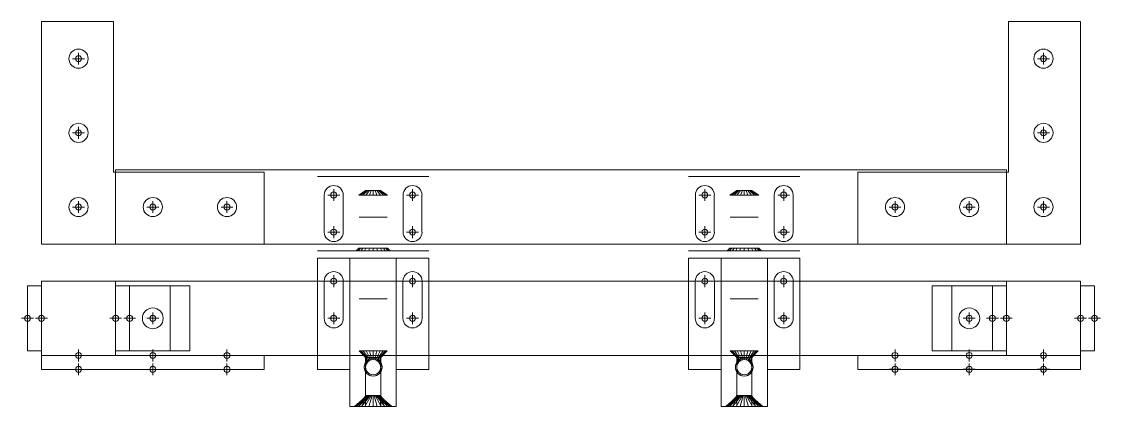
# Model space of a CAD drawing. Header units: inches. Extents: x 7.9 to 23.9, y -11.6 to 6.8.
# Drawn here: x 8.6 to 23.13, y -11.63 to -6.44 of the extents above; entities that cross this region are included whole.
import ezdxf

# ---------------------------------------------------------------- set-up
doc = ezdxf.new("R2010")
doc.units = ezdxf.units.IN
doc.header["$MEASUREMENT"] = 0
doc.header["$PDMODE"] = 34
doc.header["$PDSIZE"] = 0.08
doc.layers.add('hinge', color=3, linetype='Continuous', lineweight=15)
doc.layers.add('sides and posts', color=6, linetype='Continuous', lineweight=15)

# ---------------------------------------------------------------- blocks, each defined once
blk = doc.blocks.new('AQME_4118_20120316135133')
at = {"color": 1}
for centre in [(0, 0), (1, 0), (2, 0)]:
    blk.add_circle(centre, 0.1285, dxfattribs=at)
at = {"color": 3}
for p in [(0, 0), (1, 0), (2, 0)]:
    blk.add_point(p, dxfattribs=at)
at = {"color": 2}
for p in [(0, 0, 0.1875), (1, 0, 0.1875), (2, 0, 0.1875)]:
    blk.add_point(p, dxfattribs=at)
for points in [[(2.5, 0.4375), (-0.5, 0.4375), (-0.5, 0.4375, 0.188), (2.5, 0.4375, 0.188)], [(-0.5, 0.4375), (-0.5, -0.4375), (-0.5, -0.4375, 0.188), (-0.5, 0.4375, 0.188)], [(2.5, -0.4375), (2.5, 0.4375), (2.5, 0.4375, 0.188), (2.5, -0.4375, 0.188)], [(-0.5, -0.4375), (2.5, -0.4375), (2.5, -0.4375, 0.188), (-0.5, -0.4375, 0.188)]]:
    blk.add_3dface(points)
at = {"invisible_edges": 14}
for points in [[(-0.5, 0.4375), (2.5, 0.4375), (1, -0.0005)], [(2.5, 0.4375, 0.188), (-0.5, 0.4375, 0.188), (1, -0.0005, 0.188)], [(-0.5, -0.4375), (-0.5, 0.4375), (1, -0.0005)], [(-0.5, 0.4375, 0.188), (-0.5, -0.4375, 0.188), (1, -0.0005, 0.188)], [(2.5, 0.4375), (2.5, -0.4375), (1, -0.0005)], [(2.5, -0.4375, 0.188), (2.5, 0.4375, 0.188), (1, -0.0005, 0.188)], [(2.5, -0.4375), (-0.5, -0.4375), (1, -0.0005)], [(-0.5, -0.4375, 0.188), (2.5, -0.4375, 0.188), (1, -0.0005, 0.188)]]:
    blk.add_3dface(points, dxfattribs=at)
blk = doc.blocks.new('AQME_1010_20120316135724', base_point=(0.5, 0.5))
for points in [[(0, 0), (1, 0), (1, 1), (0, 1)], [(1, 1), (0, 1), (0, 1, 4), (1, 1, 4)], [(0, 1), (0, 0), (0, 0, 4), (0, 1, 4)], [(0, 0, 4), (1, 0, 4), (1, 1, 4), (0, 1, 4)], [(1, 0), (1, 1), (1, 1, 4), (1, 0, 4)], [(0, 0), (1, 0), (1, 0, 4), (0, 0, 4)]]:
    blk.add_3dface(points)
blk = doc.blocks.new('AQME_1010_20120316145001', base_point=(0.5, 0.5))
for points in [[(0, 0), (1, 0), (1, 1), (0, 1)], [(1, 1), (0, 1), (0, 1, 12), (1, 1, 12)], [(0, 1), (0, 0), (0, 0, 12), (0, 1, 12)], [(0, 0, 12), (1, 0, 12), (1, 1, 12), (0, 1, 12)], [(1, 0), (1, 1), (1, 1, 12), (1, 0, 12)], [(0, 0), (1, 0), (1, 0, 12), (0, 0, 12)]]:
    blk.add_3dface(points)
blk = doc.blocks.new('AQME_4132_20120316152105')
at = {"color": 1}
blk.add_circle((0, 0.5), 0.1405, dxfattribs=at)
at = {"color": 1, "extrusion": (0, 1, 0)}
blk.add_circle((0, 0.5), 0.1405, dxfattribs=at)
at = {"color": 3}
for p in [(0, 0.5), (0, 0)]:
    blk.add_point(p, dxfattribs=at)
at = {"color": 2}
blk.add_point((0, 0.5, 0.188), dxfattribs=at)
at = {"color": 2, "extrusion": (0, 1, 0)}
blk.add_point((0, 0.188, 0.5), dxfattribs=at)
at = {"color": 3, "extrusion": (0, 1, 0)}
blk.add_point((0, 0, 0.5), dxfattribs=at)
for points in [[(0.4375, 0), (0.4375, 1), (-0.4375, 1), (-0.4375, 0)], [(0.4375, 1), (-0.4375, 1), (-0.4375, 1, 0.188), (0.4375, 1, 0.188)], [(0.4375, 0.188, 1), (0.4375, 1, 0.188), (-0.4375, 1, 0.188), (-0.4375, 0.188, 1)], [(0.4375, 0.188, 0.188), (0.4375, 0.734, 0.188), (-0.4375, 0.734, 0.188), (-0.4375, 0.188, 0.188)], [(0.4375, 0.188, 0.734), (0.4375, 0.734, 0.188), (-0.4375, 0.734, 0.188), (-0.4375, 0.188, 0.734)], [(0.4375, 0.188, 0.188), (-0.4375, 0.188, 0.188), (-0.4375, 0.188, 0.734), (0.4375, 0.188, 0.734)], [(-0.4375, 0, 1), (0.4375, 0, 1), (0.4375, 0.188, 1), (-0.4375, 0.188, 1)]]:
    blk.add_3dface(points)
for points, invisible_edges in [([(-0.4375, 1), (-0.4375, 0), (-0.4375, 0.188, 0.188), (-0.4375, 1, 0.188)], 6), ([(-0.4375, 0.188, 1), (-0.4375, 0.188, 0.734), (-0.4375, 0.734, 0.188), (-0.4375, 1, 0.188)], 5), ([(0.4375, 0), (0.4375, 1), (0.4375, 1, 0.188), (0.4375, 0.188, 0.188)], 12), ([(0.4375, 0.188, 1), (0.4375, 0.188, 0.734), (0.4375, 0.734, 0.188), (0.4375, 1, 0.188)], 5), ([(-0.4375, 0.188, 0.188), (-0.4375, 0), (-0.4375, 0, 1), (-0.4375, 0.188, 1)], 9), ([(0.4375, 0, 1), (0.4375, 0), (0.4375, 0.188, 0.188), (0.4375, 0.188, 1)], 6), ([(0.4375, 0), (-0.4375, 0), (-0.4375, 0, 1), (0.4375, 0, 1)], 8)]:
    blk.add_3dface(points, dxfattribs=dict(invisible_edges=invisible_edges))
blk = doc.blocks.new('AQME_4132_20120316152119')
at = {"color": 1}
blk.add_circle((0, 0.5), 0.1405, dxfattribs=at)
at = {"color": 1, "extrusion": (0, 1, 0)}
blk.add_circle((0, 0.5), 0.1405, dxfattribs=at)
at = {"color": 3}
for p in [(0, 0.5), (0, 0)]:
    blk.add_point(p, dxfattribs=at)
at = {"color": 2}
blk.add_point((0, 0.5, 0.188), dxfattribs=at)
at = {"color": 2, "extrusion": (0, 1, 0)}
blk.add_point((0, 0.188, 0.5), dxfattribs=at)
at = {"color": 3, "extrusion": (0, 1, 0)}
blk.add_point((0, 0, 0.5), dxfattribs=at)
for points in [[(0.4375, 0), (0.4375, 1), (-0.4375, 1), (-0.4375, 0)], [(0.4375, 1), (-0.4375, 1), (-0.4375, 1, 0.188), (0.4375, 1, 0.188)], [(0.4375, 0.188, 1), (0.4375, 1, 0.188), (-0.4375, 1, 0.188), (-0.4375, 0.188, 1)], [(0.4375, 0.188, 0.188), (0.4375, 0.734, 0.188), (-0.4375, 0.734, 0.188), (-0.4375, 0.188, 0.188)], [(0.4375, 0.188, 0.734), (0.4375, 0.734, 0.188), (-0.4375, 0.734, 0.188), (-0.4375, 0.188, 0.734)], [(0.4375, 0.188, 0.188), (-0.4375, 0.188, 0.188), (-0.4375, 0.188, 0.734), (0.4375, 0.188, 0.734)], [(-0.4375, 0, 1), (0.4375, 0, 1), (0.4375, 0.188, 1), (-0.4375, 0.188, 1)]]:
    blk.add_3dface(points)
for points, invisible_edges in [([(-0.4375, 1), (-0.4375, 0), (-0.4375, 0.188, 0.188), (-0.4375, 1, 0.188)], 6), ([(-0.4375, 0.188, 1), (-0.4375, 0.188, 0.734), (-0.4375, 0.734, 0.188), (-0.4375, 1, 0.188)], 5), ([(0.4375, 0), (0.4375, 1), (0.4375, 1, 0.188), (0.4375, 0.188, 0.188)], 12), ([(0.4375, 0.188, 1), (0.4375, 0.188, 0.734), (0.4375, 0.734, 0.188), (0.4375, 1, 0.188)], 5), ([(-0.4375, 0.188, 0.188), (-0.4375, 0), (-0.4375, 0, 1), (-0.4375, 0.188, 1)], 9), ([(0.4375, 0, 1), (0.4375, 0), (0.4375, 0.188, 0.188), (0.4375, 0.188, 1)], 6), ([(0.4375, 0), (-0.4375, 0), (-0.4375, 0, 1), (0.4375, 0, 1)], 8)]:
    blk.add_3dface(points, dxfattribs=dict(invisible_edges=invisible_edges))
blk = doc.blocks.new('AQME_4118_20120316152203')
at = {"color": 1}
for centre in [(0, 0), (1, 0), (2, 0)]:
    blk.add_circle(centre, 0.1285, dxfattribs=at)
at = {"color": 3}
for p in [(0, 0), (1, 0), (2, 0)]:
    blk.add_point(p, dxfattribs=at)
at = {"color": 2}
for p in [(0, 0, 0.1875), (1, 0, 0.1875), (2, 0, 0.1875)]:
    blk.add_point(p, dxfattribs=at)
for points in [[(2.5, 0.4375), (-0.5, 0.4375), (-0.5, 0.4375, 0.188), (2.5, 0.4375, 0.188)], [(-0.5, 0.4375), (-0.5, -0.4375), (-0.5, -0.4375, 0.188), (-0.5, 0.4375, 0.188)], [(2.5, -0.4375), (2.5, 0.4375), (2.5, 0.4375, 0.188), (2.5, -0.4375, 0.188)], [(-0.5, -0.4375), (2.5, -0.4375), (2.5, -0.4375, 0.188), (-0.5, -0.4375, 0.188)]]:
    blk.add_3dface(points)
at = {"invisible_edges": 14}
for points in [[(-0.5, 0.4375), (2.5, 0.4375), (1, -0.0005)], [(2.5, 0.4375, 0.188), (-0.5, 0.4375, 0.188), (1, -0.0005, 0.188)], [(-0.5, -0.4375), (-0.5, 0.4375), (1, -0.0005)], [(-0.5, 0.4375, 0.188), (-0.5, -0.4375, 0.188), (1, -0.0005, 0.188)], [(2.5, 0.4375), (2.5, -0.4375), (1, -0.0005)], [(2.5, -0.4375, 0.188), (2.5, 0.4375, 0.188), (1, -0.0005, 0.188)], [(2.5, -0.4375), (-0.5, -0.4375), (1, -0.0005)], [(-0.5, -0.4375, 0.188), (2.5, -0.4375, 0.188), (1, -0.0005, 0.188)]]:
    blk.add_3dface(points, dxfattribs=at)
blk = doc.blocks.new('AQME_4118_20120316152219')
at = {"color": 1}
for centre in [(0, 0), (1, 0), (2, 0)]:
    blk.add_circle(centre, 0.1285, dxfattribs=at)
at = {"color": 3}
for p in [(0, 0), (1, 0), (2, 0)]:
    blk.add_point(p, dxfattribs=at)
at = {"color": 2}
for p in [(0, 0, 0.1875), (1, 0, 0.1875), (2, 0, 0.1875)]:
    blk.add_point(p, dxfattribs=at)
for points in [[(2.5, 0.4375), (-0.5, 0.4375), (-0.5, 0.4375, 0.188), (2.5, 0.4375, 0.188)], [(-0.5, 0.4375), (-0.5, -0.4375), (-0.5, -0.4375, 0.188), (-0.5, 0.4375, 0.188)], [(2.5, -0.4375), (2.5, 0.4375), (2.5, 0.4375, 0.188), (2.5, -0.4375, 0.188)], [(-0.5, -0.4375), (2.5, -0.4375), (2.5, -0.4375, 0.188), (-0.5, -0.4375, 0.188)]]:
    blk.add_3dface(points)
at = {"invisible_edges": 14}
for points in [[(-0.5, 0.4375), (2.5, 0.4375), (1, -0.0005)], [(2.5, 0.4375, 0.188), (-0.5, 0.4375, 0.188), (1, -0.0005, 0.188)], [(-0.5, -0.4375), (-0.5, 0.4375), (1, -0.0005)], [(-0.5, 0.4375, 0.188), (-0.5, -0.4375, 0.188), (1, -0.0005, 0.188)], [(2.5, 0.4375), (2.5, -0.4375), (1, -0.0005)], [(2.5, -0.4375, 0.188), (2.5, 0.4375, 0.188), (1, -0.0005, 0.188)], [(2.5, -0.4375), (-0.5, -0.4375), (1, -0.0005)], [(-0.5, -0.4375, 0.188), (2.5, -0.4375, 0.188), (1, -0.0005, 0.188)]]:
    blk.add_3dface(points, dxfattribs=at)
blk = doc.blocks.new('AQME_4081_20120316160741')
for p, q in [((-0.5, 2.5), (-0.5, -0.5)), ((-0.5, 2.5), (0.47, 2.5)), ((0.47, 2.5), (0.47, 0.47)), ((2.5, 0.47), (0.47, 0.47)), ((2.5, -0.5), (2.5, 0.47)), ((-0.5, -0.5), (2.5, -0.5))]:
    blk.add_line(p, q)
at = {"color": 1}
for centre in [(0, 2), (0, 1), (0, 0), (1, 0), (2, 0)]:
    blk.add_circle(centre, 0.129, dxfattribs=at)
at = {"color": 3}
for p in [(0, 2), (0, 1), (0, 0), (1, 0), (2, 0)]:
    blk.add_point(p, dxfattribs=at)
at = {"color": 2}
for p in [(0, 2, 0.188), (0, 1, 0.188), (0, 0, 0.188), (1, 0, 0.188), (2, 0, 0.188)]:
    blk.add_point(p, dxfattribs=at)
at = {"invisible_edges": 8}
for points in [[(0.47, 0.47), (0.47, 2.5), (-0.5, 2.5), (-0.5, -0.5)], [(0.47, 0.47, 0.188), (0.47, 2.5, 0.188), (-0.5, 2.5, 0.188), (-0.5, -0.5, 0.188)], [(-0.5, -0.5), (2.5, -0.5), (2.5, 0.47), (0.47, 0.47)], [(-0.5, -0.5, 0.188), (2.5, -0.5, 0.188), (2.5, 0.47, 0.188), (0.47, 0.47, 0.188)]]:
    blk.add_3dface(points, dxfattribs=at)
blk = doc.blocks.new('AQME_1010_20120316161913', base_point=(0.5, 0.5))
for points in [[(0, 0), (1, 0), (1, 1), (0, 1)], [(1, 1), (0, 1), (0, 1, 12), (1, 1, 12)], [(0, 1), (0, 0), (0, 0, 12), (0, 1, 12)], [(0, 0, 12), (1, 0, 12), (1, 1, 12), (0, 1, 12)], [(1, 0), (1, 1), (1, 1, 12), (1, 0, 12)], [(0, 0), (1, 0), (1, 0, 12), (0, 0, 12)]]:
    blk.add_3dface(points)
blk = doc.blocks.new('AQME_2053_20120316162508')
for p, q in [((0.812, 1.281), (-0.688, 1.281)), ((-0.688, 1.281, 0.187), (-0.688, 0.844, 0.187)), ((-0.688, 0.219, 0.187), (-0.688, -0.219, 0.187)), ((-0.688, -0.219), (0.812, -0.219))]:
    blk.add_line(p, q)
at = {"color": 1}
for p, q in [((0, 1.191), (0.5, 1.191)), ((1.162, 1.19), (1.662, 1.19)), ((0.5, 0.934), (0, 0.934)), ((1.662, 0.935), (1.162, 0.935)), ((-1.188, 0.632, 0.608), (-0.658, 0.632, 0.608)), ((-1.188, 0.429, 0.608), (-0.658, 0.429, 0.608)), ((0.5, 0.129), (0, 0.129)), ((1.162, 0.128), (1.662, 0.128)), ((0.5, -0.128), (0, -0.128)), ((1.662, -0.127), (1.162, -0.127))]:
    blk.add_line(p, q, dxfattribs=at)
at = {"extrusion": (-1, 0, 0)}
for p, q in [((0.812, 1.281, 0.187), (0.812, 0.844, 0.187)), ((0.912, 1.281, 0.187), (0.912, 0.843, 0.187)), ((0.912, 1.281), (0.912, -0.219)), ((0.912, 1.281, 0.187), (0.912, 1.281)), ((0.912, 0.843, 0.313), (0.912, 0.843, 0.187)), ((0.812, 0.219, 0.187), (0.812, -0.219, 0.187)), ((0.912, 0.219, 0.313), (0.912, 0.219, 0.187)), ((0.912, 0.219, 0.187), (0.912, -0.219, 0.187)), ((0.912, -0.219, 0.187), (0.912, -0.219))]:
    blk.add_line(p, q, dxfattribs=at)
at = {"color": 1, "extrusion": (-1, 0, 0)}
for p, q in [((-1.188, 0.632, 0.608), (-1.188, 0.632, 0.541)), ((-1.188, 0.429, 0.608), (-1.188, 0.429, 0.541))]:
    blk.add_line(p, q, dxfattribs=at)
for centre, radius in [((-0.658, 0.531, 0.745), 0.12), ((-0.658, 0.531, 0.608), 0.102)]:
    blk.add_circle(centre, radius)
for centre, radius in [((-0.531, 0.313, -0.262), 0.188), ((-0.531, 0.313, -1.662), 0.195), ((-0.531, 0.313, -1.912), 0.101)]:
    blk.add_circle(centre, radius, dxfattribs=at)
at = {"extrusion": (-1, 0, 0)}
blk.add_circle((-0.531, 0.313, -1.362), 0.188, dxfattribs=at)
at = {"color": 1}
for centre, radius, start, end in [((0, 1.062), 0.129, 90, 270), ((0.5, 1.062), 0.129, 270, 90), ((1.162, 1.062), 0.128, 90, 270), ((1.662, 1.062), 0.128, 270, 90), ((0, 0), 0.129, 90, 270), ((0.5, 0), 0.129, 270, 90), ((1.162, 0), 0.128, 90, 270), ((1.662, 0), 0.128, 270, 90)]:
    blk.add_arc(centre, radius, start, end, dxfattribs=at)
at = {"extrusion": (-1, 0, 0)}
for centre, start in [((-0.531, 0.313, -0.812), 0), ((-0.531, 0.313, -0.912), 360)]:
    blk.add_arc(centre, 0.312, start, 180, dxfattribs=at)
at = {"color": 1, "extrusion": (-1, 0, 0)}
blk.add_arc((-0.531, 0.313, 1.039), 0.102, 180, 0, dxfattribs=at)
at = {"color": 2}
for p in [(0, 1.062, 0.187), (0.5, 1.062, 0.187), (1.162, 1.062, 0.187), (1.662, 1.062, 0.187), (0, 0, 0.187), (0.5, 0, 0.187), (1.162, 0, 0.187), (1.662, 0, 0.187)]:
    blk.add_point(p, dxfattribs=at)
at = {"color": 3}
for p in [(0, 1.062), (0.5, 1.062), (1.162, 1.062), (1.662, 1.062), (0, 0), (0.5, 0), (1.162, 0), (1.662, 0)]:
    blk.add_point(p, dxfattribs=at)
for points, invisible_edges in [([(-0.688, -0.219), (0.812, -0.219), (0.812, 1.281), (-0.688, 1.281)], 8), ([(0.812, 1.281, 0.187), (0.812, 1.281), (0.812, -0.219), (0.812, -0.219, 0.187)], 8), ([(0.912, 1.281, 0.187), (0.912, 1.281), (0.912, -0.219), (0.912, -0.219, 0.187)], 8), ([(1.912, 1.281, 0.187), (1.912, 1.281), (1.912, -0.219), (1.912, -0.219, 0.187)], 8), ([(-0.688, 0.219), (-1.188, 0.219), (-1.188, 0.844), (-0.688, 0.844)], 8), ([(-0.688, 0.844), (-1.188, 0.844), (-1.188, 0.844, 0.313), (-0.688, 0.844, 0.313)], 8), ([(-1.188, 0.844, 0.313), (-1.188, 0.833, 0.393), (-1.188, 0.791, 0.313), (-1.188, 0.844, 0.313)], 6), ([(-1.188, 0.844, 0.313), (-1.188, 0.844), (-1.188, 0.219), (-1.188, 0.219, 0.313)], 8), ([(-1.188, 0.833, 0.393), (-1.188, 0.802, 0.469), (-1.188, 0.739, 0.313), (-1.188, 0.791, 0.313)], 14), ([(-1.188, 0.802, 0.469), (-1.188, 0.752, 0.533), (-1.188, 0.687, 0.313), (-1.188, 0.739, 0.313)], 14), ([(-1.188, 0.752, 0.533), (-1.188, 0.687, 0.583), (-1.188, 0.635, 0.313), (-1.188, 0.687, 0.313)], 14), ([(-0.688, 0.844, 0.187), (0.812, 0.844, 0.187), (0.812, 0.844, 0.313), (-0.688, 0.844, 0.313)], 8), ([(0.812, 0.844, 0.313), (0.812, 0.833, 0.393), (0.812, 0.791, 0.187), (0.812, 0.844, 0.187)], 6), ([(0.812, 0.833, 0.393), (0.812, 0.802, 0.469), (0.812, 0.739, 0.187), (0.812, 0.791, 0.187)], 14), ([(0.812, 0.802, 0.469), (0.812, 0.752, 0.533), (0.812, 0.687, 0.187), (0.812, 0.739, 0.187)], 14), ([(0.812, 0.752, 0.533), (0.812, 0.687, 0.583), (0.812, 0.635, 0.187), (0.812, 0.687, 0.187)], 14), ([(0.912, 0.843, 0.313), (0.912, 0.832, 0.394), (0.912, 0.791, 0.187), (0.912, 0.843, 0.187)], 14), ([(0.912, 0.832, 0.394), (0.912, 0.801, 0.469), (0.912, 0.739, 0.187), (0.912, 0.791, 0.187)], 14), ([(0.912, 0.801, 0.469), (0.912, 0.752, 0.534), (0.912, 0.687, 0.187), (0.912, 0.739, 0.187)], 14), ([(0.912, 0.752, 0.534), (0.912, 0.687, 0.583), (0.912, 0.635, 0.187), (0.912, 0.687, 0.187)], 14), ([(1.912, 0.843, 0.313), (1.912, 0.832, 0.394), (1.912, 0.791, 0.187), (1.912, 0.843, 0.187)], 14), ([(1.912, 0.832, 0.394), (1.912, 0.801, 0.469), (1.912, 0.739, 0.187), (1.912, 0.791, 0.187)], 14), ([(1.912, 0.801, 0.469), (1.912, 0.752, 0.534), (1.912, 0.687, 0.187), (1.912, 0.739, 0.187)], 14), ([(1.912, 0.752, 0.534), (1.912, 0.687, 0.583), (1.912, 0.635, 0.187), (1.912, 0.687, 0.187)], 14), ([(-1.188, 0.687, 0.583), (-1.188, 0.612, 0.614), (-1.188, 0.583, 0.313), (-1.188, 0.635, 0.313)], 14), ([(-1.188, 0.612, 0.614), (-1.188, 0.531, 0.625), (-1.188, 0.531, 0.313), (-1.188, 0.583, 0.313)], 14), ([(-0.774, 0.562, 0.745), (-0.762, 0.591, 0.745), (-0.746, 0.582, 0.745), (-0.756, 0.557, 0.745)], 10), ([(-0.762, 0.591, 1.363), (-0.658, 0.531, 1.363), (-0.658, 0.531, 1.363), (-0.774, 0.562, 1.363)], 5), ([(-0.762, 0.591, 0.745), (-0.743, 0.616, 0.745), (-0.73, 0.603, 0.745), (-0.746, 0.582, 0.745)], 10), ([(-0.743, 0.616, 1.363), (-0.658, 0.531, 1.363), (-0.658, 0.531, 1.363), (-0.762, 0.591, 1.363)], 5), ([(-0.743, 0.616, 0.745), (-0.718, 0.635, 0.745), (-0.709, 0.619, 0.745), (-0.73, 0.603, 0.745)], 10), ([(-0.718, 0.635, 1.363), (-0.658, 0.531, 1.363), (-0.658, 0.531, 1.363), (-0.743, 0.616, 1.363)], 5), ([(-0.718, 0.635, 0.745), (-0.689, 0.647, 0.745), (-0.684, 0.629, 0.745), (-0.709, 0.619, 0.745)], 10), ([(-0.689, 0.647, 1.363), (-0.658, 0.531, 1.363), (-0.658, 0.531, 1.363), (-0.718, 0.635, 1.363)], 5), ([(-0.689, 0.647, 0.745), (-0.658, 0.651, 0.745), (-0.658, 0.632, 0.745), (-0.684, 0.629, 0.745)], 10), ([(-0.658, 0.651, 1.363), (-0.658, 0.531, 1.363), (-0.658, 0.531, 1.363), (-0.689, 0.647, 1.363)], 5), ([(-0.658, 0.651, 0.745), (-0.627, 0.647, 0.745), (-0.632, 0.629, 0.745), (-0.658, 0.632, 0.745)], 10), ([(-0.627, 0.647, 1.363), (-0.658, 0.531, 1.363), (-0.658, 0.531, 1.363), (-0.658, 0.651, 1.363)], 5), ([(-0.598, 0.635, 1.363), (-0.658, 0.531, 1.363), (-0.658, 0.531, 1.363), (-0.627, 0.647, 1.363)], 5), ([(-0.573, 0.616, 1.363), (-0.658, 0.531, 1.363), (-0.658, 0.531, 1.363), (-0.598, 0.635, 1.363)], 5), ([(-0.554, 0.591, 1.363), (-0.658, 0.531, 1.363), (-0.658, 0.531, 1.363), (-0.573, 0.616, 1.363)], 5), ([(-0.542, 0.562, 1.363), (-0.658, 0.531, 1.363), (-0.658, 0.531, 1.363), (-0.554, 0.591, 1.363)], 5), ([(-0.627, 0.647, 0.745), (-0.598, 0.635, 0.745), (-0.607, 0.619, 0.745), (-0.632, 0.629, 0.745)], 10), ([(-0.598, 0.635, 0.745), (-0.573, 0.616, 0.745), (-0.586, 0.603, 0.745), (-0.607, 0.619, 0.745)], 10), ([(-0.573, 0.616, 0.745), (-0.554, 0.591, 0.745), (-0.57, 0.582, 0.745), (-0.586, 0.603, 0.745)], 10), ([(-0.554, 0.591, 0.745), (-0.542, 0.562, 0.745), (-0.56, 0.557, 0.745), (-0.57, 0.582, 0.745)], 10), ([(0.812, 0.687, 0.583), (0.812, 0.612, 0.614), (0.812, 0.583, 0.187), (0.812, 0.635, 0.187)], 14), ([(0.812, 0.612, 0.614), (0.812, 0.531, 0.625), (0.812, 0.531, 0.187), (0.812, 0.583, 0.187)], 14), ([(0.912, 0.687, 0.583), (0.912, 0.612, 0.614), (0.912, 0.583, 0.187), (0.912, 0.635, 0.187)], 14), ([(0.912, 0.612, 0.614), (0.912, 0.531, 0.625), (0.912, 0.531, 0.187), (0.912, 0.583, 0.187)], 14), ([(1.362, 0.531, 0.313), (1.362, 0.719, 0.313), (1.362, 0.712, 0.361), (1.362, 0.531, 0.313)], 5), ([(1.362, 0.531, 0.313), (1.362, 0.712, 0.264), (1.362, 0.719, 0.313), (1.362, 0.531, 0.313)], 5), ([(1.362, 0.531, 0.313), (1.362, 0.712, 0.361), (1.362, 0.693, 0.406), (1.362, 0.531, 0.313)], 5), ([(1.362, 0.531, 0.313), (1.362, 0.693, 0.219), (1.362, 0.712, 0.264), (1.362, 0.531, 0.313)], 5), ([(1.362, 0.531, 0.313), (1.362, 0.693, 0.406), (1.362, 0.664, 0.445), (1.362, 0.531, 0.313)], 5), ([(1.362, 0.531, 0.313), (1.362, 0.664, 0.18), (1.362, 0.693, 0.219), (1.362, 0.531, 0.313)], 5), ([(1.362, 0.531, 0.313), (1.362, 0.664, 0.445), (1.362, 0.625, 0.475), (1.362, 0.531, 0.313)], 5), ([(1.362, 0.531, 0.313), (1.362, 0.625, 0.15), (1.362, 0.664, 0.18), (1.362, 0.531, 0.313)], 5), ([(1.362, 0.531, 0.313), (1.362, 0.625, 0.475), (1.362, 0.58, 0.494), (1.362, 0.531, 0.313)], 5), ([(1.362, 0.531, 0.313), (1.362, 0.58, 0.131), (1.362, 0.625, 0.15), (1.362, 0.531, 0.313)], 5), ([(1.912, 0.687, 0.583), (1.912, 0.612, 0.614), (1.912, 0.583, 0.187), (1.912, 0.635, 0.187)], 14), ([(1.912, 0.612, 0.614), (1.912, 0.531, 0.625), (1.912, 0.531, 0.187), (1.912, 0.583, 0.187)], 14), ([(-1.188, 0.531, 0.625), (-1.188, 0.45, 0.614), (-1.188, 0.479, 0.313), (-1.188, 0.531, 0.313)], 14), ([(-1.188, 0.45, 0.614), (-1.188, 0.375, 0.583), (-1.188, 0.427, 0.313), (-1.188, 0.479, 0.313)], 14), ([(-0.778, 0.531, 0.745), (-0.774, 0.562, 0.745), (-0.756, 0.557, 0.745), (-0.76, 0.531, 0.745)], 10), ([(-0.774, 0.562, 1.363), (-0.658, 0.531, 1.363), (-0.658, 0.531, 1.363), (-0.778, 0.531, 1.363)], 5), ([(-0.774, 0.5, 0.745), (-0.778, 0.531, 0.745), (-0.76, 0.531, 0.745), (-0.756, 0.505, 0.745)], 10), ([(-0.778, 0.531, 1.363), (-0.658, 0.531, 1.363), (-0.658, 0.531, 1.363), (-0.774, 0.5, 1.363)], 5), ([(-0.774, 0.5, 1.363), (-0.658, 0.531, 1.363), (-0.658, 0.531, 1.363), (-0.762, 0.471, 1.363)], 5), ([(-0.762, 0.471, 0.745), (-0.774, 0.5, 0.745), (-0.756, 0.505, 0.745), (-0.746, 0.48, 0.745)], 10), ([(-0.762, 0.471, 1.363), (-0.658, 0.531, 1.363), (-0.658, 0.531, 1.363), (-0.743, 0.446, 1.363)], 5), ([(-0.743, 0.446, 0.745), (-0.762, 0.471, 0.745), (-0.746, 0.48, 0.745), (-0.73, 0.459, 0.745)], 10), ([(-0.743, 0.446, 1.363), (-0.658, 0.531, 1.363), (-0.658, 0.531, 1.363), (-0.718, 0.427, 1.363)], 5), ([(-0.718, 0.427, 0.745), (-0.743, 0.446, 0.745), (-0.73, 0.459, 0.745), (-0.709, 0.443, 0.745)], 10), ([(-0.718, 0.427, 1.363), (-0.658, 0.531, 1.363), (-0.658, 0.531, 1.363), (-0.689, 0.415, 1.363)], 5), ([(-0.689, 0.415, 0.745), (-0.718, 0.427, 0.745), (-0.709, 0.443, 0.745), (-0.684, 0.433, 0.745)], 10), ([(-0.689, 0.415, 1.363), (-0.658, 0.531, 1.363), (-0.658, 0.531, 1.363), (-0.658, 0.411, 1.363)], 5), ([(-0.538, 0.531, 1.363), (-0.658, 0.531, 1.363), (-0.658, 0.531, 1.363), (-0.542, 0.562, 1.363)], 5), ([(-0.658, 0.411, 1.363), (-0.658, 0.531, 1.363), (-0.658, 0.531, 1.363), (-0.627, 0.415, 1.363)], 5), ([(-0.627, 0.415, 1.363), (-0.658, 0.531, 1.363), (-0.658, 0.531, 1.363), (-0.598, 0.427, 1.363)], 5), ([(-0.598, 0.427, 1.363), (-0.658, 0.531, 1.363), (-0.658, 0.531, 1.363), (-0.573, 0.446, 1.363)], 5), ([(-0.573, 0.446, 1.363), (-0.658, 0.531, 1.363), (-0.658, 0.531, 1.363), (-0.554, 0.471, 1.363)], 5), ([(-0.554, 0.471, 1.363), (-0.658, 0.531, 1.363), (-0.658, 0.531, 1.363), (-0.542, 0.5, 1.363)], 5), ([(-0.542, 0.5, 1.363), (-0.658, 0.531, 1.363), (-0.658, 0.531, 1.363), (-0.538, 0.531, 1.363)], 5), ([(-0.598, 0.427, 0.745), (-0.627, 0.415, 0.745), (-0.632, 0.433, 0.745), (-0.607, 0.443, 0.745)], 10), ([(-0.573, 0.446, 0.745), (-0.598, 0.427, 0.745), (-0.607, 0.443, 0.745), (-0.586, 0.459, 0.745)], 10), ([(-0.554, 0.471, 0.745), (-0.573, 0.446, 0.745), (-0.586, 0.459, 0.745), (-0.57, 0.48, 0.745)], 10), ([(-0.542, 0.5, 0.745), (-0.554, 0.471, 0.745), (-0.57, 0.48, 0.745), (-0.56, 0.505, 0.745)], 10), ([(-0.542, 0.562, 0.745), (-0.538, 0.531, 0.745), (-0.557, 0.531, 0.745), (-0.56, 0.557, 0.745)], 10), ([(-0.538, 0.531, 0.745), (-0.542, 0.5, 0.745), (-0.56, 0.505, 0.745), (-0.557, 0.531, 0.745)], 10), ([(0.812, 0.531, 0.625), (0.812, 0.45, 0.614), (0.812, 0.479, 0.187), (0.812, 0.531, 0.187)], 14), ([(0.812, 0.45, 0.614), (0.812, 0.375, 0.583), (0.812, 0.427, 0.187), (0.812, 0.479, 0.187)], 14), ([(0.912, 0.531, 0.625), (0.912, 0.45, 0.614), (0.912, 0.479, 0.187), (0.912, 0.531, 0.187)], 14), ([(0.912, 0.45, 0.614), (0.912, 0.375, 0.583), (0.912, 0.427, 0.187), (0.912, 0.479, 0.187)], 14), ([(1.362, 0.531, 0.313), (1.362, 0.58, 0.494), (1.362, 0.531, 0.5), (1.362, 0.531, 0.313)], 5), ([(1.362, 0.531, 0.313), (1.362, 0.531, 0.125), (1.362, 0.58, 0.131), (1.362, 0.531, 0.313)], 5), ([(1.362, 0.531, 0.313), (1.362, 0.531, 0.5), (1.362, 0.482, 0.494), (1.362, 0.531, 0.313)], 5), ([(1.362, 0.531, 0.313), (1.362, 0.482, 0.494), (1.362, 0.437, 0.475), (1.362, 0.531, 0.313)], 5), ([(1.362, 0.531, 0.313), (1.362, 0.437, 0.475), (1.362, 0.398, 0.445), (1.362, 0.531, 0.313)], 5), ([(1.362, 0.531, 0.313), (1.362, 0.398, 0.445), (1.362, 0.369, 0.406), (1.362, 0.531, 0.313)], 5), ([(1.362, 0.531, 0.313), (1.362, 0.369, 0.406), (1.362, 0.35, 0.361), (1.362, 0.531, 0.313)], 5), ([(1.362, 0.531, 0.313), (1.362, 0.35, 0.361), (1.362, 0.344, 0.313), (1.362, 0.531, 0.313)], 5), ([(1.362, 0.531, 0.313), (1.362, 0.344, 0.313), (1.362, 0.35, 0.264), (1.362, 0.531, 0.313)], 5), ([(1.362, 0.531, 0.313), (1.362, 0.35, 0.264), (1.362, 0.369, 0.219), (1.362, 0.531, 0.313)], 5), ([(1.362, 0.531, 0.313), (1.362, 0.369, 0.219), (1.362, 0.398, 0.18), (1.362, 0.531, 0.313)], 5), ([(1.362, 0.531, 0.313), (1.362, 0.398, 0.18), (1.362, 0.437, 0.15), (1.362, 0.531, 0.313)], 5), ([(1.362, 0.531, 0.313), (1.362, 0.437, 0.15), (1.362, 0.482, 0.131), (1.362, 0.531, 0.313)], 5), ([(1.362, 0.531, 0.313), (1.362, 0.482, 0.131), (1.362, 0.531, 0.125), (1.362, 0.531, 0.313)], 5), ([(1.912, 0.531, 0.625), (1.912, 0.45, 0.614), (1.912, 0.479, 0.187), (1.912, 0.531, 0.187)], 14), ([(1.912, 0.45, 0.614), (1.912, 0.375, 0.583), (1.912, 0.427, 0.187), (1.912, 0.479, 0.187)], 14), ([(-1.188, 0.375, 0.583), (-1.188, 0.31, 0.533), (-1.188, 0.375, 0.313), (-1.188, 0.427, 0.313)], 14), ([(-1.188, 0.31, 0.533), (-1.188, 0.26, 0.469), (-1.188, 0.323, 0.313), (-1.188, 0.375, 0.313)], 14), ([(-1.188, 0.26, 0.469), (-1.188, 0.229, 0.393), (-1.188, 0.271, 0.313), (-1.188, 0.323, 0.313)], 14), ([(-0.658, 0.411, 0.745), (-0.689, 0.415, 0.745), (-0.684, 0.433, 0.745), (-0.658, 0.429, 0.745)], 10), ([(-0.627, 0.415, 0.745), (-0.658, 0.411, 0.745), (-0.658, 0.429, 0.745), (-0.632, 0.433, 0.745)], 10), ([(0.812, 0.375, 0.583), (0.812, 0.31, 0.533), (0.812, 0.375, 0.187), (0.812, 0.427, 0.187)], 14), ([(0.812, 0.31, 0.533), (0.812, 0.26, 0.469), (0.812, 0.323, 0.187), (0.812, 0.375, 0.187)], 14), ([(0.812, 0.26, 0.469), (0.812, 0.229, 0.393), (0.812, 0.271, 0.187), (0.812, 0.323, 0.187)], 14), ([(0.912, 0.375, 0.583), (0.912, 0.31, 0.534), (0.912, 0.375, 0.187), (0.912, 0.427, 0.187)], 14), ([(0.912, 0.31, 0.534), (0.912, 0.261, 0.469), (0.912, 0.323, 0.187), (0.912, 0.375, 0.187)], 14), ([(0.912, 0.261, 0.469), (0.912, 0.23, 0.394), (0.912, 0.271, 0.187), (0.912, 0.323, 0.187)], 14), ([(1.912, 0.375, 0.583), (1.912, 0.31, 0.534), (1.912, 0.375, 0.187), (1.912, 0.427, 0.187)], 14), ([(1.912, 0.31, 0.534), (1.912, 0.261, 0.469), (1.912, 0.323, 0.187), (1.912, 0.375, 0.187)], 14), ([(1.912, 0.261, 0.469), (1.912, 0.23, 0.394), (1.912, 0.271, 0.187), (1.912, 0.323, 0.187)], 14), ([(-1.188, 0.229, 0.393), (-1.188, 0.219, 0.313), (-1.188, 0.219, 0.313), (-1.188, 0.271, 0.313)], 12), ([(-0.688, 0.219), (-1.188, 0.219), (-1.188, 0.219, 0.313), (-0.688, 0.219, 0.313)], 8), ([(-0.688, 0.219, 0.187), (0.812, 0.219, 0.187), (0.812, 0.219, 0.313), (-0.688, 0.219, 0.313)], 8), ([(0.812, 0.229, 0.393), (0.812, 0.219, 0.313), (0.812, 0.219, 0.187), (0.812, 0.271, 0.187)], 12), ([(0.912, 0.23, 0.394), (0.912, 0.219, 0.313), (0.912, 0.219, 0.187), (0.912, 0.271, 0.187)], 14), ([(1.912, 0.23, 0.394), (1.912, 0.219, 0.313), (1.912, 0.219, 0.187), (1.912, 0.271, 0.187)], 14)]:
    blk.add_3dface(points, dxfattribs=dict(invisible_edges=invisible_edges))
at = {"color": 1}
for points in [[(-1.039, 0.603, 0.241), (-1.039, 0.612, 0.251), (-1.188, 0.781, 0.317), (-1.188, 0.776, 0.261)], [(-1.039, 0.612, 0.251), (-1.039, 0.619, 0.262), (-1.188, 0.774, 0.373), (-1.188, 0.781, 0.317)], [(-1.039, 0.593, 0.232), (-1.039, 0.603, 0.241), (-1.188, 0.776, 0.261), (-1.188, 0.758, 0.207)], [(-1.039, 0.619, 0.262), (-1.039, 0.625, 0.274), (-1.188, 0.754, 0.426), (-1.188, 0.774, 0.373)], [(-1.039, 0.582, 0.225), (-1.039, 0.593, 0.232), (-1.188, 0.758, 0.207), (-1.188, 0.728, 0.159)], [(-1.039, 0.625, 0.274), (-1.039, 0.629, 0.286), (-1.188, 0.722, 0.473), (-1.188, 0.754, 0.426)], [(-1.039, 0.57, 0.219), (-1.039, 0.582, 0.225), (-1.188, 0.728, 0.159), (-1.188, 0.688, 0.118)], [(0.947, 0.726, 0.313), (0.947, 0.719, 0.263), (0.912, 0.753, 0.253), (0.912, 0.761, 0.313)], [(0.947, 0.719, 0.363), (0.947, 0.726, 0.313), (0.912, 0.761, 0.313), (0.912, 0.753, 0.373)], [(0.947, 0.719, 0.263), (0.947, 0.7, 0.216), (0.912, 0.73, 0.198), (0.912, 0.753, 0.253)], [(0.947, 0.7, 0.411), (0.947, 0.719, 0.363), (0.912, 0.753, 0.373), (0.912, 0.73, 0.428)], [(0.947, 0.7, 0.216), (0.947, 0.669, 0.175), (0.912, 0.694, 0.15), (0.912, 0.73, 0.198)], [(0.947, 0.669, 0.451), (0.947, 0.7, 0.411), (0.912, 0.73, 0.428), (0.912, 0.694, 0.476)], [(-1.039, 0.629, 0.286), (-1.039, 0.632, 0.299), (-1.188, 0.681, 0.512), (-1.188, 0.722, 0.473)], [(-1.039, 0.557, 0.214), (-1.039, 0.57, 0.219), (-1.188, 0.688, 0.118), (-1.188, 0.641, 0.088)], [(-1.039, 0.632, 0.299), (-1.039, 0.633, 0.313), (-1.188, 0.632, 0.541), (-1.188, 0.681, 0.512)], [(-1.039, 0.544, 0.212), (-1.039, 0.557, 0.214), (-1.188, 0.641, 0.088), (-1.188, 0.587, 0.069)], [(-1.039, 0.531, 0.211), (-1.039, 0.544, 0.212), (-1.188, 0.587, 0.069), (-1.188, 0.531, 0.063)], [(-0.658, 0.632, 0.313), (-0.635, 0.63, 0.335), (-0.526, 0.629, 0.339), (-0.526, 0.633, 0.313)], [(-0.658, 0.632, 0.608), (-0.632, 0.629, 0.609), (-0.635, 0.63, 0.335), (-0.658, 0.632, 0.313)], [(-0.632, 0.629, 0.609), (-0.607, 0.619, 0.612), (-0.613, 0.622, 0.357), (-0.635, 0.63, 0.335)], [(-0.635, 0.63, 0.335), (-0.613, 0.622, 0.357), (-0.526, 0.619, 0.363), (-0.526, 0.629, 0.339)], [(-0.607, 0.619, 0.612), (-0.586, 0.603, 0.617), (-0.592, 0.608, 0.378), (-0.613, 0.622, 0.357)], [(-0.613, 0.622, 0.357), (-0.592, 0.608, 0.378), (-0.526, 0.603, 0.384), (-0.526, 0.619, 0.363)], [(-0.586, 0.603, 0.617), (-0.57, 0.582, 0.621), (-0.574, 0.589, 0.396), (-0.592, 0.608, 0.378)], [(-0.592, 0.608, 0.378), (-0.574, 0.589, 0.396), (-0.526, 0.582, 0.4), (-0.526, 0.603, 0.384)], [(-0.57, 0.582, 0.621), (-0.56, 0.557, 0.624), (-0.561, 0.562, 0.409), (-0.574, 0.589, 0.396)], [(-0.574, 0.589, 0.396), (-0.561, 0.562, 0.409), (-0.526, 0.557, 0.411), (-0.526, 0.582, 0.4)], [(-0.438, 0.712, 0.361), (-0.438, 0.719, 0.313), (-0.526, 0.632, 0.313), (-0.526, 0.629, 0.339)], [(-0.438, 0.719, 0.313), (-0.438, 0.712, 0.264), (-0.526, 0.629, 0.286), (-0.526, 0.632, 0.313)], [(-0.438, 0.693, 0.406), (-0.438, 0.712, 0.361), (-0.526, 0.629, 0.339), (-0.526, 0.619, 0.363)], [(-0.438, 0.712, 0.264), (-0.438, 0.693, 0.219), (-0.526, 0.619, 0.262), (-0.526, 0.629, 0.286)], [(-0.438, 0.664, 0.445), (-0.438, 0.693, 0.406), (-0.526, 0.619, 0.363), (-0.526, 0.603, 0.384)], [(-0.438, 0.693, 0.219), (-0.438, 0.664, 0.18), (-0.526, 0.603, 0.241), (-0.526, 0.619, 0.262)], [(-0.438, 0.625, 0.475), (-0.438, 0.664, 0.445), (-0.526, 0.603, 0.384), (-0.526, 0.582, 0.4)], [(-0.438, 0.664, 0.18), (-0.438, 0.625, 0.15), (-0.526, 0.582, 0.225), (-0.526, 0.603, 0.241)], [(-0.438, 0.58, 0.494), (-0.438, 0.625, 0.475), (-0.526, 0.582, 0.4), (-0.526, 0.557, 0.411)], [(-0.438, 0.625, 0.15), (-0.438, 0.58, 0.131), (-0.526, 0.557, 0.214), (-0.526, 0.582, 0.225)], [(0.947, 0.669, 0.175), (0.947, 0.629, 0.144), (0.912, 0.646, 0.114), (0.912, 0.694, 0.15)], [(0.947, 0.629, 0.482), (0.947, 0.669, 0.451), (0.912, 0.694, 0.476), (0.912, 0.646, 0.512)], [(0.947, 0.629, 0.144), (0.947, 0.581, 0.125), (0.912, 0.591, 0.091), (0.912, 0.646, 0.114)], [(0.947, 0.581, 0.501), (0.947, 0.629, 0.482), (0.912, 0.646, 0.512), (0.912, 0.591, 0.535)], [(0.947, 0.581, 0.125), (0.947, 0.531, 0.118), (0.912, 0.531, 0.083), (0.912, 0.591, 0.091)], [(0.947, 0.531, 0.508), (0.947, 0.581, 0.501), (0.912, 0.591, 0.535), (0.912, 0.531, 0.543)], [(1.723, 0.632, 0.313), (1.723, 0.628, 0.287), (1.662, 0.719, 0.263), (1.662, 0.726, 0.313)], [(1.723, 0.628, 0.339), (1.723, 0.632, 0.313), (1.662, 0.726, 0.313), (1.662, 0.719, 0.363)], [(1.723, 0.628, 0.287), (1.723, 0.618, 0.263), (1.662, 0.7, 0.216), (1.662, 0.719, 0.263)], [(1.723, 0.618, 0.363), (1.723, 0.628, 0.339), (1.662, 0.719, 0.363), (1.662, 0.7, 0.411)], [(1.723, 0.618, 0.263), (1.723, 0.602, 0.242), (1.662, 0.669, 0.175), (1.662, 0.7, 0.216)], [(1.723, 0.602, 0.384), (1.723, 0.618, 0.363), (1.662, 0.7, 0.411), (1.662, 0.669, 0.451)], [(1.723, 0.602, 0.242), (1.723, 0.581, 0.226), (1.662, 0.629, 0.144), (1.662, 0.669, 0.175)], [(1.723, 0.581, 0.4), (1.723, 0.602, 0.384), (1.662, 0.669, 0.451), (1.662, 0.629, 0.482)], [(1.723, 0.581, 0.226), (1.723, 0.557, 0.216), (1.662, 0.581, 0.125), (1.662, 0.629, 0.144)], [(1.723, 0.557, 0.41), (1.723, 0.581, 0.4), (1.662, 0.629, 0.482), (1.662, 0.581, 0.501)], [(-1.039, 0.518, 0.212), (-1.039, 0.531, 0.211), (-1.188, 0.531, 0.063), (-1.188, 0.475, 0.069)], [(-1.039, 0.505, 0.214), (-1.039, 0.518, 0.212), (-1.188, 0.475, 0.069), (-1.188, 0.421, 0.088)], [(-1.039, 0.492, 0.219), (-1.039, 0.505, 0.214), (-1.188, 0.421, 0.088), (-1.188, 0.374, 0.118)], [(-1.039, 0.48, 0.225), (-1.039, 0.492, 0.219), (-1.188, 0.374, 0.118), (-1.188, 0.334, 0.159)], [(-1.039, 0.469, 0.232), (-1.039, 0.48, 0.225), (-1.188, 0.334, 0.159), (-1.188, 0.304, 0.207)], [(-1.039, 0.459, 0.241), (-1.039, 0.469, 0.232), (-1.188, 0.304, 0.207), (-1.188, 0.286, 0.261)], [(-1.039, 0.45, 0.251), (-1.039, 0.459, 0.241), (-1.188, 0.286, 0.261), (-1.188, 0.281, 0.317)], [(-1.039, 0.443, 0.262), (-1.039, 0.45, 0.251), (-1.188, 0.281, 0.317), (-1.188, 0.288, 0.373)], [(-1.039, 0.437, 0.274), (-1.039, 0.443, 0.262), (-1.188, 0.288, 0.373), (-1.188, 0.308, 0.426)], [(-1.039, 0.433, 0.286), (-1.039, 0.437, 0.274), (-1.188, 0.308, 0.426), (-1.188, 0.34, 0.473)], [(-0.632, 0.433, 0.609), (-0.607, 0.443, 0.612), (-0.613, 0.44, 0.357), (-0.635, 0.432, 0.335)], [(-0.613, 0.44, 0.357), (-0.635, 0.432, 0.335), (-0.526, 0.433, 0.339), (-0.526, 0.443, 0.363)], [(-0.607, 0.443, 0.612), (-0.586, 0.459, 0.617), (-0.592, 0.454, 0.378), (-0.613, 0.44, 0.357)], [(-0.592, 0.454, 0.378), (-0.613, 0.44, 0.357), (-0.526, 0.443, 0.363), (-0.526, 0.459, 0.384)], [(-0.586, 0.459, 0.617), (-0.57, 0.48, 0.621), (-0.574, 0.473, 0.396), (-0.592, 0.454, 0.378)], [(-0.574, 0.473, 0.396), (-0.592, 0.454, 0.378), (-0.526, 0.459, 0.384), (-0.526, 0.48, 0.4)], [(-0.57, 0.48, 0.621), (-0.56, 0.505, 0.624), (-0.561, 0.5, 0.409), (-0.574, 0.473, 0.396)], [(-0.561, 0.5, 0.409), (-0.574, 0.473, 0.396), (-0.526, 0.48, 0.4), (-0.526, 0.505, 0.411)], [(-0.56, 0.557, 0.624), (-0.557, 0.531, 0.625), (-0.557, 0.531, 0.414), (-0.561, 0.562, 0.409)], [(-0.561, 0.562, 0.409), (-0.557, 0.531, 0.414), (-0.526, 0.531, 0.414), (-0.526, 0.557, 0.411)], [(-0.56, 0.505, 0.624), (-0.557, 0.531, 0.625), (-0.557, 0.531, 0.414), (-0.561, 0.5, 0.409)], [(-0.557, 0.531, 0.414), (-0.561, 0.5, 0.409), (-0.526, 0.505, 0.411), (-0.526, 0.531, 0.414)], [(-0.438, 0.531, 0.5), (-0.438, 0.58, 0.494), (-0.526, 0.557, 0.411), (-0.526, 0.531, 0.414)], [(-0.438, 0.58, 0.131), (-0.438, 0.531, 0.125), (-0.526, 0.531, 0.211), (-0.526, 0.557, 0.214)], [(-0.438, 0.482, 0.494), (-0.438, 0.531, 0.5), (-0.526, 0.531, 0.414), (-0.526, 0.505, 0.411)], [(-0.438, 0.531, 0.125), (-0.438, 0.482, 0.131), (-0.526, 0.505, 0.214), (-0.526, 0.531, 0.211)], [(-0.438, 0.437, 0.475), (-0.438, 0.482, 0.494), (-0.526, 0.505, 0.411), (-0.526, 0.48, 0.4)], [(-0.438, 0.482, 0.131), (-0.438, 0.437, 0.15), (-0.526, 0.48, 0.225), (-0.526, 0.505, 0.214)], [(-0.438, 0.398, 0.445), (-0.438, 0.437, 0.475), (-0.526, 0.48, 0.4), (-0.526, 0.459, 0.384)], [(-0.438, 0.437, 0.15), (-0.438, 0.398, 0.18), (-0.526, 0.459, 0.241), (-0.526, 0.48, 0.225)], [(-0.438, 0.369, 0.406), (-0.438, 0.398, 0.445), (-0.526, 0.459, 0.384), (-0.526, 0.443, 0.363)], [(-0.438, 0.398, 0.18), (-0.438, 0.369, 0.219), (-0.526, 0.443, 0.262), (-0.526, 0.459, 0.241)], [(-0.438, 0.35, 0.361), (-0.438, 0.369, 0.406), (-0.526, 0.443, 0.363), (-0.526, 0.433, 0.339)], [(-0.438, 0.369, 0.219), (-0.438, 0.35, 0.264), (-0.526, 0.433, 0.286), (-0.526, 0.443, 0.262)], [(0.947, 0.531, 0.118), (0.947, 0.481, 0.125), (0.912, 0.471, 0.091), (0.912, 0.531, 0.083)], [(0.947, 0.481, 0.501), (0.947, 0.531, 0.508), (0.912, 0.531, 0.543), (0.912, 0.471, 0.535)], [(0.947, 0.481, 0.125), (0.947, 0.434, 0.144), (0.912, 0.416, 0.114), (0.912, 0.471, 0.091)], [(0.947, 0.434, 0.482), (0.947, 0.481, 0.501), (0.912, 0.471, 0.535), (0.912, 0.416, 0.512)], [(1.723, 0.557, 0.216), (1.723, 0.531, 0.213), (1.662, 0.531, 0.118), (1.662, 0.581, 0.125)], [(1.723, 0.531, 0.414), (1.723, 0.557, 0.41), (1.662, 0.581, 0.501), (1.662, 0.531, 0.508)], [(1.723, 0.531, 0.213), (1.723, 0.505, 0.216), (1.662, 0.481, 0.125), (1.662, 0.531, 0.118)], [(1.723, 0.505, 0.41), (1.723, 0.531, 0.414), (1.662, 0.531, 0.508), (1.662, 0.481, 0.501)], [(1.723, 0.505, 0.216), (1.723, 0.481, 0.226), (1.662, 0.434, 0.144), (1.662, 0.481, 0.125)], [(1.723, 0.481, 0.4), (1.723, 0.505, 0.41), (1.662, 0.481, 0.501), (1.662, 0.434, 0.482)], [(1.723, 0.481, 0.226), (1.723, 0.46, 0.242), (1.662, 0.393, 0.175), (1.662, 0.434, 0.144)], [(1.723, 0.46, 0.384), (1.723, 0.481, 0.4), (1.662, 0.434, 0.482), (1.662, 0.393, 0.451)], [(1.723, 0.46, 0.242), (1.723, 0.444, 0.263), (1.662, 0.362, 0.216), (1.662, 0.393, 0.175)], [(1.723, 0.444, 0.363), (1.723, 0.46, 0.384), (1.662, 0.393, 0.451), (1.662, 0.362, 0.411)], [(1.723, 0.444, 0.263), (1.723, 0.434, 0.287), (1.662, 0.343, 0.263), (1.662, 0.362, 0.216)], [(1.723, 0.434, 0.339), (1.723, 0.444, 0.363), (1.662, 0.362, 0.411), (1.662, 0.343, 0.363)], [(-1.039, 0.43, 0.299), (-1.039, 0.433, 0.286), (-1.188, 0.34, 0.473), (-1.188, 0.381, 0.512)], [(-1.039, 0.43, 0.313), (-1.039, 0.43, 0.299), (-1.188, 0.381, 0.512), (-1.188, 0.43, 0.541)], [(-0.658, 0.43, 0.608), (-0.632, 0.433, 0.609), (-0.635, 0.432, 0.335), (-0.658, 0.429, 0.313)], [(-0.635, 0.432, 0.335), (-0.658, 0.429, 0.313), (-0.526, 0.429, 0.313), (-0.526, 0.433, 0.339)], [(-0.438, 0.344, 0.313), (-0.438, 0.35, 0.361), (-0.526, 0.433, 0.339), (-0.526, 0.429, 0.313)], [(-0.438, 0.35, 0.264), (-0.438, 0.344, 0.313), (-0.526, 0.429, 0.313), (-0.526, 0.433, 0.286)], [(0.947, 0.434, 0.144), (0.947, 0.393, 0.175), (0.912, 0.368, 0.15), (0.912, 0.416, 0.114)], [(0.947, 0.393, 0.451), (0.947, 0.434, 0.482), (0.912, 0.416, 0.512), (0.912, 0.368, 0.476)], [(0.947, 0.393, 0.175), (0.947, 0.362, 0.216), (0.912, 0.332, 0.198), (0.912, 0.368, 0.15)], [(0.947, 0.362, 0.411), (0.947, 0.393, 0.451), (0.912, 0.368, 0.476), (0.912, 0.332, 0.428)], [(0.947, 0.362, 0.216), (0.947, 0.343, 0.263), (0.912, 0.309, 0.253), (0.912, 0.332, 0.198)], [(0.947, 0.343, 0.363), (0.947, 0.362, 0.411), (0.912, 0.332, 0.428), (0.912, 0.309, 0.373)], [(0.947, 0.343, 0.263), (0.947, 0.336, 0.313), (0.912, 0.301, 0.313), (0.912, 0.309, 0.253)], [(0.947, 0.336, 0.313), (0.947, 0.343, 0.363), (0.912, 0.309, 0.373), (0.912, 0.301, 0.313)], [(1.723, 0.434, 0.287), (1.723, 0.431, 0.313), (1.662, 0.336, 0.313), (1.662, 0.343, 0.263)], [(1.723, 0.431, 0.313), (1.723, 0.434, 0.339), (1.662, 0.343, 0.363), (1.662, 0.336, 0.313)]]:
    blk.add_3dface(points, dxfattribs=at)

msp = doc.modelspace()

# ---------------------------------------------------------------- block references
at = {"layer": 'hinge'}
msp.add_blockref('AQME_4081_20120316160741', (9.365, -8.944, 3), dxfattribs=at)
at = {"layer": 'hinge', "xscale": -1}
msp.add_blockref('AQME_4081_20120316160741', (22.365, -8.944, 3), dxfattribs=at)
at = {"layer": 'hinge', "extrusion": (1, 0, 0), "rotation": 269.9999999999996}
msp.add_blockref('AQME_1010_20120316161913', (-8.944, 2.5, 9.865), dxfattribs=at)
at = {"layer": 'sides and posts'}
for name, p, rotation in [('AQME_2053_20120316162508', (13.865, -10.444, 3), 90), ('AQME_2053_20120316162508', (18.865, -10.444, 3), 90), ('AQME_4132_20120316152105', (9.865, -10.444, 3), 269.9999999999998), ('AQME_4132_20120316152119', (21.865, -10.444, 3), 90)]:
    msp.add_blockref(name, p, dxfattribs=dict(at, rotation=rotation))
at = {"layer": 'sides and posts', "extrusion": (-1, 0, 0), "xscale": -1, "rotation": 270.0000000000001}
msp.add_blockref('AQME_4118_20120316135133', (10.444, -0.5, -8.865), dxfattribs=at)
at = {"layer": 'sides and posts', "xscale": -1}
msp.add_blockref('AQME_1010_20120316135724', (9.365, -10.444), dxfattribs=at)
at = {"layer": 'sides and posts'}
msp.add_blockref('AQME_1010_20120316135724', (22.365, -10.444), dxfattribs=at)
at = {"layer": 'sides and posts', "extrusion": (-1, -6.31089e-30, -3.55271e-15), "rotation": 179.9999999999997}
msp.add_blockref('AQME_1010_20120316145001', (10.444, 2.5, -21.865), dxfattribs=at)
at = {"layer": 'sides and posts', "extrusion": (1, 0, 0), "rotation": 89.99999999999991}
msp.add_blockref('AQME_4118_20120316135133', (-10.444, -0.5, 22.865), dxfattribs=at)
at = {"layer": 'sides and posts', "extrusion": (0, 1, 1.77636e-15), "rotation": 179.9999999999998}
msp.add_blockref('AQME_4118_20120316152219', (-9.365, 2.5, -11.132), dxfattribs=at)
at = {"layer": 'sides and posts', "extrusion": (1.57772e-30, -1, -7.10543e-15)}
msp.add_blockref('AQME_4118_20120316152203', (20.365, 2.5, 10.944), dxfattribs=at)

doc.saveas('drawing.dxf')
